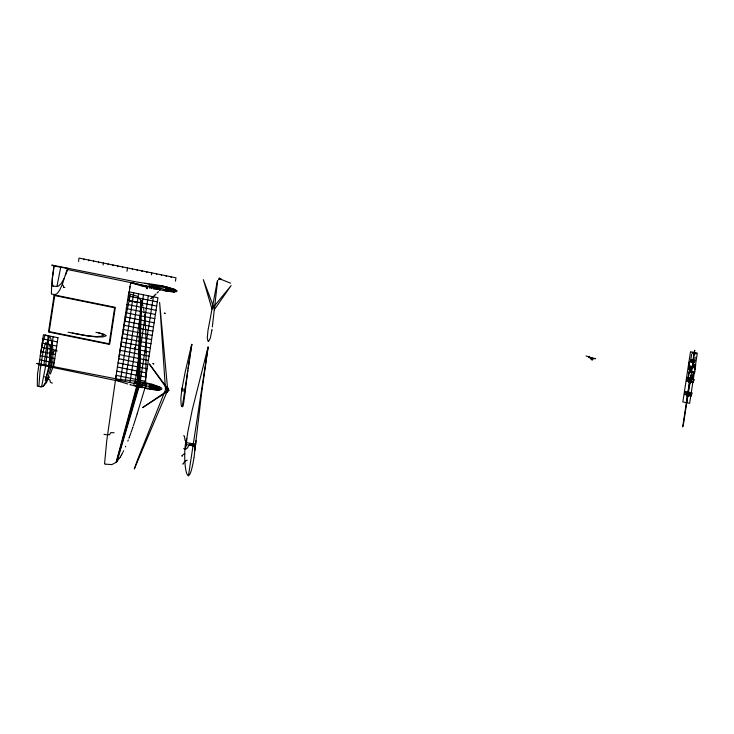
<?xml version="1.0" encoding="UTF-8"?>
<svg xmlns="http://www.w3.org/2000/svg" width="734" height="734" viewBox="0 0 734 734"><rect width="100%" height="100%" fill="white"/><g stroke="black" fill="none" stroke-linecap="round" stroke-linejoin="round"><path stroke-width="1.1" d="M146.121 352.559L146.084 341.861M146.121 352.65L145.616 385.634M688.997 367.11L688.501 368.927L688.969 367.083M689.428 369.138C690.547 365.688 688.006 370.954 690.41 370.376M695.199 365.899L695.034 366.752L695.713 365L695.181 366.835L695.346 365.982M139.754 384.478L141.056 300.701M139.111 384.377L141.212 301.032L137.909 384.13L116.605 461.668L139.111 384.368M690.4 370.624L690.786 369.074L690.015 368.918A1.936 1.642 18.9 0 1 690.134 367.339L689.841 368.606L690.318 368.707M693.446 364.284L694.52 364.862M49.995 366.193L50.582 346.053L48.985 366.046L45.325 380.405L49.958 366.303M694.511 365.11L693.401 364.312L694.548 365.183L694.125 367.239L694.492 364.981L693.355 364.495M168.104 388.213L167.802 388.754A3.743 3.184 18.9 0 0 167.508 391.708L167.655 391.984M137.313 383.983L140.8 300.197L137.111 296.178L130.505 294.196M129.634 288.627L128.909 295.499L129.331 300.711M689.639 370.349C690.474 372.56 688.62 367.339 689.52 368.945M130.001 382.478L129.34 382.368L129.991 382.533L143.497 294.793M138.35 382.047L135.68 381.524M135.386 382.524L135.432 382.047L138.111 382.487L137.79 385.634L133.726 385.469L134.423 382.386L138.065 382.983M136.625 381.772L137.396 381.9M136.854 383.194L137.065 381.084M184.904 392.167L185.243 388.846M184.206 399.571L187.821 370.395M184.096 400.571L182.894 406.553M217.622 280.746L212.328 326.914M185.528 448.547L187.73 432.399L192.225 409.939L208.061 347.017M186.032 445.777L186.647 440.84M194.969 447.758L195.583 442.822M194.767 450.584L195.996 440.712M212.016 329.3L211.915 330.025M194.024 457.383L201.474 394.121L208.126 347.017M193.969 457.787C186.84 501.478 181.702 452.254 186.72 438.629M690.235 377.964L690.116 378.79A9.147 0.734 -78.5 0 0 690.079 379.056L690.74 378.836L689.556 385.056M211.869 330.383L210.291 338.209L208.548 341.411M43.884 365.018L48.288 335.713M685.721 407.021L685.895 405.865A7.606 0.606 -78.5 0 0 685.978 405.251L685.996 405.113A9.147 0.734 -78.5 0 1 686.079 404.48L687.437 395.397M120.459 380.533L133.726 292.811M125.285 381.515L138.552 293.784M190.666 352.054L190.776 351.366M191.491 346.696L191.831 344.457M685.675 407.342L682.693 426.904L683.299 425.124M689.712 381.652L686.721 401.214L687.336 399.424M53.958 266.066L52.325 278.259L52.582 285.847M54.077 266.112L51.664 283.324L51.389 293.967M48.701 366L53.178 336.704M53.527 366.972L57.995 337.686M78.52 261.405L79.033 258.074L175.967 277.791L175.454 281.122M83.869 259.799L83.997 258.964M88.686 260.781L88.814 259.946M93.512 261.763L93.64 260.928M98.457 262.763L98.585 261.937M103.09 265.002L103.411 262.919M108.1 264.726L108.228 263.891M112.926 265.708L113.054 264.873M117.743 266.69L117.871 265.855M122.569 267.671L122.697 266.837M126.991 271.259L127.496 267.938M115.541 379.726L106.751 440.648L104.549 463.86L105.522 464.099M115.513 379.533L128.909 291.829L157.957 297.738L144.57 385.442M132.331 269.653L132.459 268.827M133.579 283.058L133.799 281.617M137.157 270.635L137.286 269.809M141.974 271.617L142.102 270.791M146.8 272.598L146.928 271.763M134.928 383.478L148.314 295.774M151.433 274.828L151.745 272.754M151.892 287.141L152.085 285.884L150.92 286.563M153.085 287.031L153.388 285.214M139.744 384.46L153.434 296.444M156.571 274.589L156.7 273.754M155.92 287.957L156.113 286.7L154.947 287.379M158.315 286.04L158.076 287.609L165.499 289.636C168.692 283.627 147.011 286.141 165.811 287.554M161.388 275.571L161.517 274.736M162.425 290.214C166.847 288.664 171.949 292.655 176.857 291.582M166.214 276.553L166.343 275.718M151.498 384.845L151.608 384.185L152.277 384.322L152.177 384.983M171.031 277.525L171.16 276.7M181.803 389.699L180.821 398.755L181.17 404.764A6.909 5.863 18.9 0 0 181.619 406.186L181.83 406.508M181.592 391.415L182.087 388.176M182.271 406.801L191.803 344.374M189.822 357.577L188.088 368.661M190.033 356.201L190.537 352.916M190.932 350.329L191.418 347.154M188.427 475.926L208.052 347.439M691.4 367.541L688.492 366.945L689.51 361.743L693.391 362.532L693.869 362.018L693.474 364.614M685.051 391.461L684.822 392.149L686.914 392.571L686.556 394.92L684.464 394.488L685.051 391.461L691.841 392.837L691.245 395.874C688.657 397.342 688.327 392.213 690.428 393.286M687.116 377.992L686.877 378.68L688.969 379.102L688.611 381.451L686.519 381.019L687.116 377.992L693.896 379.377L693.309 382.405C690.63 383.864 690.41 378.57 692.612 379.845M688.492 366.945L689.51 361.743M691.648 354.283L690.52 361.642L694.401 362.431L695.199 357.174M689.208 371.633L688.318 377.487L692.584 378.359L693.474 372.505L689.208 371.633L687.905 378.68L692.171 379.551L692.584 378.359M688.923 395.507L688.776 395.938A1.129 0.587 8.7 0 1 687.483 396.277A1.129 0.587 8.7 0 1 686.565 395.488L686.721 394.461M690.988 382.038L690.832 382.469A1.129 0.587 8.7 0 1 689.538 382.809A1.129 0.587 8.7 0 1 688.63 382.019L688.758 381.139M690.079 372.276L690.382 370.266M690.685 368.257L691.566 366.532L690.804 367.541M687.079 392.708L686.565 395.488M689.134 379.239L688.63 382.019M690.391 371.67L690.786 369.074M691.189 366.486L690.767 368.11M687.63 393.552L687.391 394.497L687.63 393.552L688.593 393.745L688.364 394.69L688.593 393.745M691.575 366.56L691.483 367.147L695.364 367.936L694.749 371.954L690.868 371.165L690.364 371.808M690.373 380.487L689.584 380.506L690.061 380.9L690.657 380.276L689.685 380.084L689.455 381.029M687.767 393.231L689.465 382.157M692.612 362.247L694.703 350.21L691.189 375.102M683.317 425.014L686.987 401.103M687.162 400.792L691.024 375.404M692.758 367.817L692.832 367.367M693.373 363.798L693.07 363.137M692.657 367.266C693.804 368.651 694.566 365.862 693.245 366.119L693.07 367.211L692.777 366.541L688.896 365.752M688.776 395.938L689.281 393.158M690.832 382.469L691.29 379.854M692.171 379.551L693.474 372.505M692.868 382.12L689.639 403.315L682.849 401.938L690.51 351.742L697.3 353.127L694.749 369.853M693.208 379.891L694.401 372.083M691.245 395.874L691.841 392.837M693.309 382.405L693.896 379.377M40.379 354.972L42.517 343.54L45.058 335.181M118.541 360.1L118.743 358.788M119.046 356.825L125.165 319.611L130.45 294.233M115.825 377.827L116.1 376.074M181.83 389.525L185.197 371.954L191.693 344.374M129.569 289.04L129.652 288.517M129.799 287.609L129.716 288.15M129.661 288.471L129.753 287.902M129.78 287.765L129.854 287.269M129.936 286.774L130.01 286.361M130.542 283.306L130.615 282.847M690.125 378.964L690.887 379.717L690.474 380.157L689.538 379.441L690.07 378.469M130.212 285.205L129.991 286.453M130.34 284.48L130.441 283.893M689.52 369.174L689.52 368.349M690.584 370.019L689.345 369.798M139.249 386.488L141.919 387.011M139.249 385.433L139.157 385.91L141.818 386.506L142.387 383.405L138.497 382.019L138.304 385.203L141.901 386.038M140.442 387.433L140.818 385.359M694.373 366.119L694.336 366.275M217.402 280.7L207.988 330.355L207.263 338.016L208.034 341.347M48.958 377.505L46.196 382.974L43.508 385.901A4.624 3.927 18.9 0 1 42.93 386.231L42.352 386.451A4.321 3.67 18.9 0 1 41.59 386.625L45.774 365.376L48.994 336.31A4.569 3.881 18.9 0 1 50.059 337.236L50.316 337.576A5.533 4.698 18.9 0 1 50.71 338.181L52.683 346.87L53.031 366.844M63.959 278.636L61.317 283.37L58.72 285.865A4.386 3.725 18.9 0 1 58.234 286.104L57.564 286.324A4.404 3.743 18.9 0 1 56.94 286.443L60.674 267.415M167.416 289.324L167.297 288.811L167.15 289.517M693.245 366.119L692.914 367.349M690.015 368.918L689.666 370.431L689.336 370.019M694.41 365.413L694.364 366.385M690.648 369.688L689.501 369.248M137.295 384.029L116.082 462.374L111.834 464.604L105.953 464.191M139.744 384.524L117.009 461.466L116.11 462.347L120.192 457.199M145.58 385.836L137.185 413.811M695.355 365.807L695.52 364.963L695.171 365.899M137.157 413.893L134.478 422.325M67.354 268.791L62.885 282.572M51.417 366.56L49.013 374.065M134.239 423.068L133.368 425.711M48.71 374.973L48.481 375.68M132.982 426.867L132.79 427.436M48.416 375.854L47.994 377.12M132.744 427.573L131.395 431.491M589.2 356.284L588.751 357.596L590.842 358.027M591.008 358.164L590.861 358.596A1.129 0.587 8.7 0 0 591.769 359.385A1.129 0.587 8.7 0 0 593.072 359.045L593.219 358.614M686.519 381.019L686.758 380.331L693.538 381.717M693.474 361.908L693.098 363L693.859 361.99M690.465 372.358L690.868 371.165M684.464 394.488L684.703 393.8L691.483 395.186M689.529 380.542L689.685 380.084M690.419 381.221L690.657 380.276M694.951 369.129L695.364 367.936M694.336 373.147L694.749 371.954M688.391 394.13L687.923 393.507M687.96 394.69L688.52 394.231M62.775 282.884L62.142 284.627M47.793 377.689L47.27 379.12M131.377 431.555L131.184 432.087M130.863 433.005L130.349 434.427M130.102 435.124L129.23 437.473M45.462 343.09L43.04 351.889L40.131 370.046L38.874 386.277M129.12 437.776L128.964 438.198M53.022 366.982L50.352 374.01M47.16 379.414L43.489 385.873A4.129 3.505 18.9 0 1 43.104 386.167L42.71 386.396A3.239 2.752 18.9 0 1 41.875 386.671A2.789 2.367 18.9 0 1 41.26 386.726L41.352 386.653M128.285 439.96L127.817 441.162M61.83 285.453L59.564 290.352L57.28 293.38A5.257 4.468 18.9 0 1 56.738 293.802L56.234 294.086A4.101 3.477 18.9 0 1 55.298 294.407L55.206 294.426A3.587 3.046 18.9 0 1 54.426 294.499L51.986 294.151M67.987 268.928L65.427 275.222M49.261 376.771L48.994 377.423M218.484 279.755L219.292 277.819M125.734 446.217L125.431 446.914M123.716 450.685L123.083 451.97M122.688 452.75L122.321 453.465M122.294 453.511L121.844 454.355M121.596 454.805L121.266 455.392M121.165 455.566L120.55 456.603M687.859 393.727C687.813 392.332 688.235 393.974 688.391 393.846M120.514 456.676L120.229 457.135M214.236 309.757L231.118 285.581L212.209 308.629M167.288 289.288L166.49 289.049L167.26 288.783M591.824 358.981L592.595 359.724L592.182 360.155L591.246 359.449C593.99 358.816 590.209 358.192 592.338 359.155M592.31 359.311L591.778 359.137M690.602 379.304L690.079 379.166M160.526 289.343L156.461 288.6L160.425 289.471M159.608 290.325L160.251 289.655M158.067 291.948L158.416 291.582M157.746 292.279L157.113 292.93M156.048 294.004L155.388 294.655M155.131 294.894L154.746 295.261M154.635 295.362L154.186 295.774M154.47 295.518L154.112 295.839M152.241 297.435L151.332 298.132M687.474 394.011L688.033 393.745M151.14 298.279L150.644 298.628M161.673 389.515L156.691 390.13L147.644 388.837M148.36 283.819L145.442 283.498A1.477 1.257 18.9 0 1 144.974 283.37M187.271 460.163L186.445 460.539A14.35 12.184 18.9 0 0 185.482 461.025L184.427 461.805A2.789 2.367 18.9 0 0 184.06 462.337L183.179 464.072A1.789 1.523 18.9 0 1 182.803 464.007L182.628 463.971M150.03 384.946L151.837 384.882A19.332 16.414 18.9 0 1 157.562 386.534L159.462 387.644A1.046 0.89 18.9 0 1 159.636 388.057L159.645 388.295A8.294 7.037 18.9 0 1 159.599 388.607L159.498 388.992A1.073 0.908 18.9 0 1 159.214 389.314L157.104 389.671L157.003 386.855L159.773 387.038L159.865 389.892L157.094 389.717M191.308 444.538C187.39 443.951 188.491 449.74 185.124 448.969A10.643 9.037 18.9 0 1 184.445 448.823L183.647 448.621M51.646 353.026L52.059 352.953A4.863 4.129 18.9 0 0 52.857 352.733L53.362 352.439A1.606 1.358 18.9 0 0 53.591 352.192L54.334 350.88A1.009 0.862 18.9 0 1 54.628 350.705L55.628 350.632A8.588 7.285 18.9 0 1 56.628 350.788L57.234 350.907M184.895 453.896L184.564 453.961A6.037 5.129 18.9 0 0 183.812 454.144L183.17 454.484A1.055 0.899 18.9 0 0 183.005 454.704L182.271 455.933M691.033 375.863L690.813 375.23L690.345 375.735M689.795 379.579L690.648 379.827M167.526 392.341C166.077 392.204 166.012 388.222 168.003 388.038M56.601 286.471L53.343 286.077M140.222 302.445L136.313 302.215M167.049 289.407L167.104 288.838M151.204 387.937L159.269 388.359M38.92 364.78L44.508 365.468M40.242 386.653L41.168 386.726L40.159 386.607M170.912 291.646L174.297 291.903L166.058 290.903M170.811 291.637L163.847 290.462M53.977 266.029L66.996 268.277M136.267 302.206L134.561 301.931M134.019 281.461C148.25 284.315 163.801 284.352 177.041 290.682M114.1 432.748L110.742 432.61L109.696 434.528A1.211 1.028 18.9 0 1 109.293 434.812L106.347 434.757A26.085 22.148 18.9 0 1 105.522 434.611L103.999 434.299M39.333 386.524L40.076 386.589L37.929 386.267M165.948 290.884L164.361 290.591M190.216 443.437L195.657 444.437M134.432 301.903L133.652 301.757M146.754 285.976L160.131 288.875M146.617 285.957L145.855 285.81M144.58 285.563L145.809 285.801M144.387 285.526L143.057 285.26M153.498 288.939L160.012 289.719M147.406 388.791L146.461 388.598M141.589 284.966L142.818 285.214M183.537 435.776L184.151 435.987A1.083 0.917 18.9 0 1 184.518 436.308L185.023 440.299A1.202 1.018 18.9 0 0 185.445 440.675L186.317 440.969M51.976 265.084L133.827 281.452M72.235 333.053L86.337 335.631L95.815 336.585L100.833 336.31L103.733 335.227L101.182 333.585A36.296 30.819 18.9 0 0 100.283 333.337L95.925 332.3M68.088 332.227L86.74 335.805L96.916 337.034L102.925 336.897L106.274 335.741L103.714 334.108A36.379 30.883 18.9 0 0 102.824 333.851L98.466 332.814M53.224 286.049L52.655 285.939M115.477 379.579L159.92 388.607M146.222 388.552L145.268 388.359M588.861 357.284L595.65 358.66L593.448 358.55M690.694 375.964C691.951 377.57 688.483 378.918 690.657 379.139M691.079 393.424L691.602 393.525M141.112 284.875L138.175 284.269M161.847 290.095L160.241 289.765M128.303 295.995L157.36 301.903M127.661 300.178L156.718 306.087M126.936 304.39L156.113 310.326M126.294 308.546L155.48 314.482M125.661 312.712L154.846 318.648M125.028 316.868L154.204 322.804M124.395 321.033L153.571 326.969M123.752 325.19L152.938 331.126M123.101 329.465L152.287 335.401M122.468 333.621L151.644 339.558M121.835 337.787L151.011 343.723M121.193 341.943L150.378 347.879M120.559 346.109L149.745 352.045M57.968 337.723L43.444 334.768L37.507 374.184L37.287 386.056M119.926 350.265L149.103 356.201M45.325 335.163L48.205 335.906A3.798 3.22 18.9 0 1 48.939 336.273M42.801 338.943L57.335 341.897M119.403 354.559L148.452 360.467M45.609 342.943L47.894 343.53A2.835 2.404 18.9 0 1 48.426 343.806L48.481 343.842A3.285 2.789 18.9 0 1 49.15 344.42L49.453 344.796A4.129 3.505 18.9 0 1 49.71 345.2L51.178 351.659L51.435 366.477M42.132 343.108L56.72 346.072M118.642 358.697L147.818 364.633M41.489 347.292L56.087 350.265M118 362.853L147.185 368.789M40.856 351.458L55.445 354.421M117.367 367.018L146.552 372.955M40.214 355.641L54.811 358.614M116.734 371.175L145.91 377.111M39.581 359.834L54.169 362.798M116.1 375.34L145.277 381.276M181.986 388.91L185.207 389.571L184.95 391.24L181.729 390.589M52.398 383.056L51.976 382.974A7.065 6 18.9 0 1 51.316 382.818L50.316 382.148L50.031 380.451A2.367 2.009 18.9 0 0 49.756 379.928L44.673 376.753M181.601 455.832L181.784 455.869A2.789 2.367 18.9 0 0 182.271 455.942M133.047 301.628L132.551 301.527M67.748 269.562L133.56 283.177M43.288 365.486L118.385 381.047M145.029 388.304L144.561 388.213M131.689 282.884L137.946 284.214M131.23 282.847L135.561 284.15M131.652 301.335L129.404 300.848M142.414 387.754L141.818 387.625M151.828 288.59L151.085 288.425M140.992 387.433L139.102 387.002M138.864 386.946L138.387 386.836M149.874 288.141L149.415 288.022M138.157 386.781L136.983 386.497M136.744 386.442L135.46 386.121M43.315 365.495L36.737 363.394L118.651 379.322C132.836 380.964 148.039 381.561 161.159 387.763A4.532 3.844 18.9 0 1 161.517 388.057L161.911 388.506M64.821 287.535L64.482 287.453A6.652 5.652 18.9 0 1 63.739 287.242M135.221 386.056L130.67 384.827M147.406 287.517L147.13 287.444M146.901 287.389L146.433 287.26M133.643 283.223L159.599 289.572A2.771 2.358 18.9 0 0 160.113 289.48M145.506 287.012L144.993 286.875M143.038 286.333L143.827 286.554M143.176 286.37L142.387 286.15M130.432 384.763L129.964 384.634M166.535 288.26L174.398 290.517M166.471 288.434L174.343 290.692M141.919 286.021L140.809 285.7M53.83 266.057L51.903 265.157M140.524 285.618L137.23 284.645M127.744 383.983L118.458 381.148M136.763 284.508L135.652 284.177M586.044 355.953L592.255 357.972M63.739 287.233L63.124 285.278A6.578 5.588 18.9 0 0 62.638 284.948L62.271 284.728M220.062 278.975L230.559 283.168M149.543 388.139L151.433 388.974A19.68 16.708 18.9 0 0 157.094 389.635M156.103 286.7L157.003 287.801M152.085 285.893L152.975 286.985M141.02 300.619L142.341 303.949M214.181 308.638L203.346 279.626L212.016 309.133M142.35 303.986L142.69 305.105M142.699 305.142L142.882 305.803M143.222 307.197L143.387 307.922M143.653 309.271L143.873 310.409M144.103 311.785L144.295 313.069M144.497 314.556L144.626 315.574M144.671 315.941L144.809 317.116M144.947 318.473L145.158 320.685M145.204 321.272L145.47 324.85M145.479 325.034L146.084 342.016M149.277 388.203A3.119 2.652 18.9 0 1 149.167 386.515M149.195 386.341A3.184 2.697 18.9 0 1 149.8 384.781M67.033 268.405A1.798 1.523 18.9 0 1 67.913 268.525M688.841 393.874A1.129 0.587 8.7 0 1 687.382 393.782M692.511 353.329A0.991 0.514 8.7 0 1 692.538 352.503A0.991 0.514 8.7 0 1 694.043 352.898A0.991 0.514 8.7 0 1 693.235 353.522M694.759 353.852A0.991 0.514 8.7 0 1 694.254 352.999A0.991 0.514 8.7 0 1 695.823 353.137A0.991 0.514 8.7 0 1 695.447 353.907M694.318 364.752A1.936 1.642 18.9 0 1 694.125 366.358M694.052 366.385A1.936 1.642 18.9 0 1 693.722 367.55M689.538 370.129A1.936 1.642 18.9 0 1 689.721 368.523M688.868 368.073C689.74 365.137 688.492 370.468 688.841 368.073M145.58 384.433L146.323 384.836L145.58 384.433M687.07 395.608L688.281 395.8L687.088 395.553M689.125 382.148L690.336 382.331L689.143 382.093M134.873 347.797C135.928 349.503 135.964 346.402 134.873 347.797M146.433 288.159C147.552 290.187 147.993 286.59 146.433 288.159M152.993 363.697L153.892 363.917L153.011 363.614M164.37 313.207L165.26 313.427L164.37 313.17M54.087 295.435L48.499 331.997L109.054 344.319L114.632 307.748L54.087 295.435M54.793 295.04L49.178 331.603L109.733 343.925L115.321 307.353L54.793 295.04M149.36 284.407L149.085 286.214L157.113 287.847L157.388 286.031L149.36 284.407M143.222 383.038L142.57 387.258L150.03 388.781L150.681 384.552L143.222 383.038M146.02 386.745L145.204 386.836L146.02 386.745M150.975 384.735L150.773 386.066L152.544 386.423L152.745 385.093L150.975 384.735M166.178 288.26L165.976 289.581L167.783 289.948L167.985 288.636L166.178 288.26M186.207 442.529L185.913 444.437L195.262 446.345L195.556 444.428L186.207 442.529M691.584 367.615L692.483 368.294L691.584 367.615M166.811 287.178L166.196 289.517L174.068 291.774L174.674 289.435L166.811 287.178M137.634 459.557L134.285 469.035L167.719 390.149L159.608 302.362L165.499 389.699L137.634 459.557M220.962 278.984L220.705 279.599L219.393 278.718L220.962 278.984M168.095 390.286L142.616 407.618L169.104 390.488L149.231 363.862L168.095 390.286M159.205 387.038L151.14 386.625L151.268 389.268L159.333 389.681L159.205 387.038M154.25 386.68L151.479 386.497L151.571 389.359L154.342 389.534L154.25 386.68M151.241 286.453A1.138 0.973 18.9 0 0 153.158 286.297A1.138 0.973 18.9 0 0 151.874 284.893A1.138 0.973 18.9 0 0 151.241 286.453M155.259 287.269A1.138 0.973 18.9 0 0 157.168 287.113A1.138 0.973 18.9 0 0 155.892 285.709A1.138 0.973 18.9 0 0 155.259 287.269M172.774 291.132A1.367 1.165 18.9 0 0 175.087 291.049A1.367 1.165 18.9 0 0 173.646 289.315A1.367 1.165 18.9 0 0 172.774 291.132M170.068 290.581A1.367 1.165 18.9 0 0 172.38 290.499A1.367 1.165 18.9 0 0 170.939 288.765A1.367 1.165 18.9 0 0 170.068 290.581M167.407 290.04A1.367 1.165 18.9 0 0 169.719 289.958A1.367 1.165 18.9 0 0 168.279 288.223A1.367 1.165 18.9 0 0 167.407 290.04M691.419 360.715A0.991 0.514 8.7 0 0 692.979 360.513A0.991 0.514 8.7 0 0 691.593 359.834A0.991 0.514 8.7 0 0 691.419 360.715M693.364 361.11A0.991 0.514 8.7 0 0 694.914 360.908A0.991 0.514 8.7 0 0 693.538 360.229A0.991 0.514 8.7 0 0 693.364 361.11"/></g></svg>
